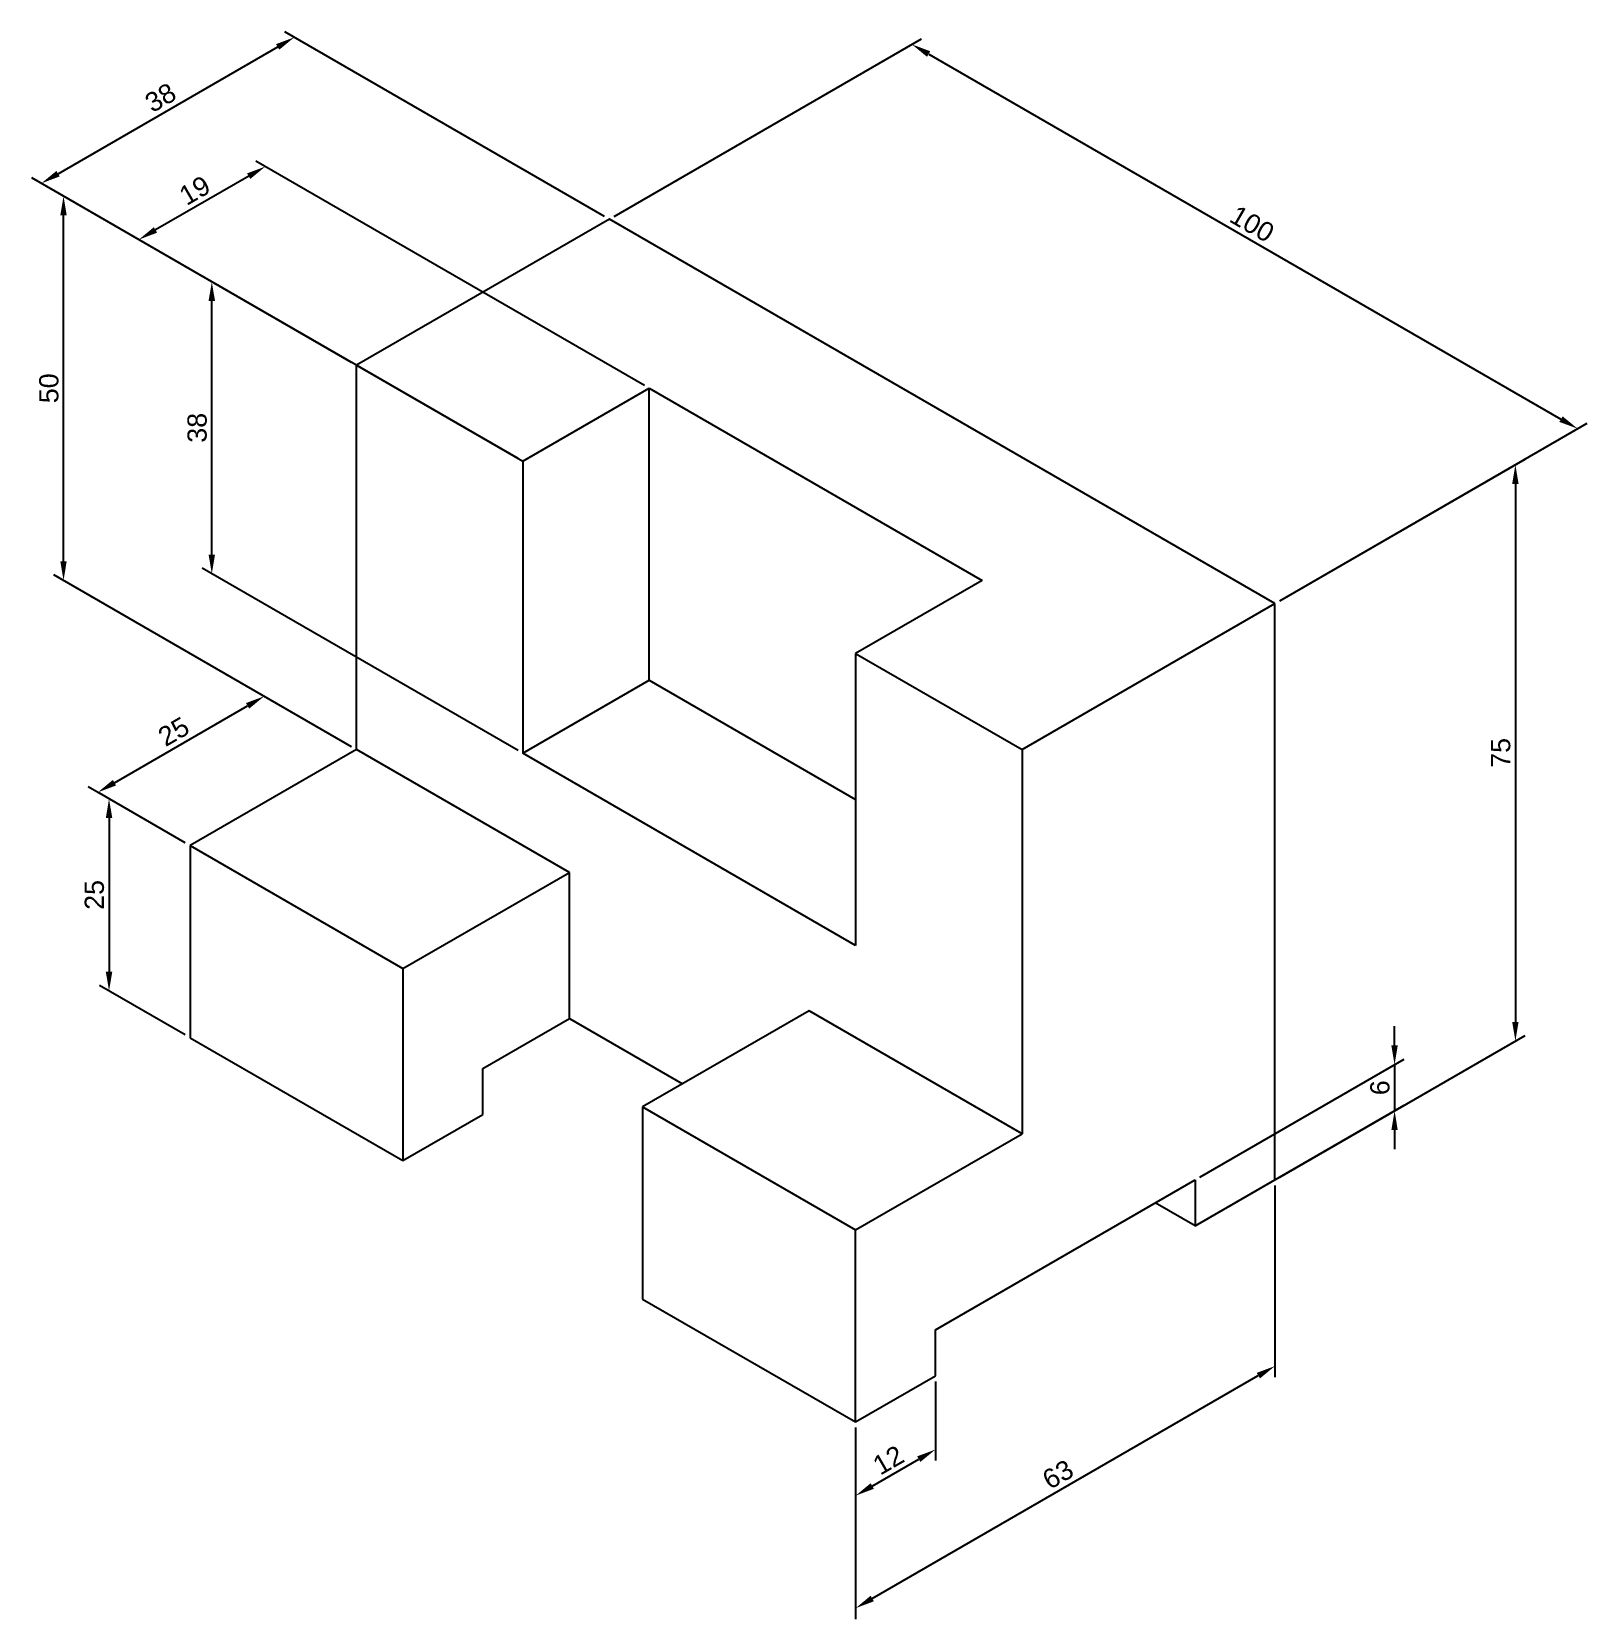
# Model space of a CAD drawing. Header units: millimetres. Extents: x 1556 to 1758, y 507 to 714.
import ezdxf

# ---------------------------------------------------------------- set-up
doc = ezdxf.new("R2010")
doc.units = ezdxf.units.MM
doc.styles.get("Standard").update_dxf_attribs({"font": 'arial.ttf'})
doc.dimstyles.new('ISO-25', dxfattribs={"dimtxt": 2.5, "dimasz": 2.5, "dimexe": 1.25, "dimexo": 0.625, "dimtad": 1, "dimtxsty": 'Standard', "dimcen": 2.5, "dimadec": 0, "dimazin": 0, "dimtfac": 1, "dimtmove": 0, "dimatfit": 3, "dimfxl": 1, "dimarcsym": 0})

# ---------------------------------------------------------------- blocks, each defined once
blk = doc.blocks.new('*D15')
at = {"color": 0, "lineweight": -2, "transparency": 16777216}
for p, q in [((1576.03, 608.16), (1564.87, 614.61)), ((1566.12, 611.38), (1566.12, 591.38)), ((1576.03, 583.16), (1564.87, 589.61))]:
    blk.add_line(p, q, dxfattribs=at)
at = {"color": 0, "transparency": 16777216}
for points in [[(1565.7, 611.38), (1566.54, 611.38), (1566.12, 613.88)], [(1565.7, 591.38), (1566.54, 591.38), (1566.12, 588.88)]]:
    blk.add_solid(points, dxfattribs=at)
at = {"layer": 'Defpoints', "color": 0, "transparency": 16777216}
for p in [(1576.65, 607.8), (1566.12, 588.88), (1576.65, 582.8)]:
    blk.add_point(p, dxfattribs=at)
at = {"color": 0, "transparency": 16777216, "insert": (1564.22, 601.38), "char_height": 2.5, "attachment_point": 5, "rotation": 90}
blk.add_mtext('25', dxfattribs=at)
blk = doc.blocks.new('*D16')
at = {"color": 0, "lineweight": -2, "transparency": 16777216}
for p, q in [((1597.68, 620.66), (1585.06, 627.95)), ((1566.82, 615.98), (1584.14, 625.98)), ((1576.03, 608.16), (1563.41, 615.45))]:
    blk.add_line(p, q, dxfattribs=at)
at = {"color": 0, "transparency": 16777216}
for points in [[(1583.94, 626.34), (1584.35, 625.62), (1586.31, 627.23)], [(1566.62, 616.34), (1567.03, 615.62), (1564.66, 614.73)]]:
    blk.add_solid(points, dxfattribs=at)
at = {"layer": 'Defpoints', "color": 0, "transparency": 16777216}
for p in [(1586.31, 627.23), (1598.3, 620.3), (1576.65, 607.8)]:
    blk.add_point(p, dxfattribs=at)
at = {"color": 0, "transparency": 16777216, "insert": (1574.53, 622.63), "char_height": 2.5, "attachment_point": 5, "rotation": 30}
blk.add_mtext('25', dxfattribs=at)
blk = doc.blocks.new('*D17')
at = {"color": 0, "lineweight": -2, "transparency": 16777216}
for p, q in [((1619.33, 658.16), (1578.24, 681.89)), ((1579.49, 645.66), (1579.49, 678.66)), ((1619.33, 620.16), (1578.24, 643.89))]:
    blk.add_line(p, q, dxfattribs=at)
at = {"color": 0, "transparency": 16777216}
for points in [[(1579.07, 678.66), (1579.91, 678.66), (1579.49, 681.16)], [(1579.07, 645.66), (1579.91, 645.66), (1579.49, 643.16)]]:
    blk.add_solid(points, dxfattribs=at)
at = {"layer": 'Defpoints', "color": 0, "transparency": 16777216}
for p in [(1579.49, 681.16), (1619.95, 657.8), (1619.95, 619.8)]:
    blk.add_point(p, dxfattribs=at)
at = {"color": 0, "transparency": 16777216, "insert": (1577.59, 662.16), "char_height": 2.5, "attachment_point": 5, "rotation": 90}
blk.add_mtext('38', dxfattribs=at)
blk = doc.blocks.new('*D18')
at = {"color": 0, "lineweight": -2, "transparency": 16777216}
for p, q in [((1597.68, 670.66), (1558.95, 693.03)), ((1560.2, 644.8), (1560.2, 689.8)), ((1597.68, 620.66), (1558.95, 643.03))]:
    blk.add_line(p, q, dxfattribs=at)
at = {"color": 0, "transparency": 16777216}
for points in [[(1559.78, 689.8), (1560.61, 689.8), (1560.2, 692.3)], [(1559.78, 644.8), (1560.61, 644.8), (1560.2, 642.3)]]:
    blk.add_solid(points, dxfattribs=at)
at = {"layer": 'Defpoints', "color": 0, "transparency": 16777216}
for p in [(1560.2, 692.3), (1598.3, 670.3), (1598.3, 620.3)]:
    blk.add_point(p, dxfattribs=at)
at = {"color": 0, "transparency": 16777216, "insert": (1558.3, 667.3), "char_height": 2.5, "attachment_point": 5, "rotation": 90}
blk.add_mtext('50', dxfattribs=at)
blk = doc.blocks.new('*D19')
at = {"color": 0, "lineweight": -2, "transparency": 16777216}
for p, q in [((1631.84, 689.66), (1671.84, 712.76)), ((1672.76, 710.79), (1755.03, 663.29)), ((1718.44, 639.66), (1758.45, 662.76))]:
    blk.add_line(p, q, dxfattribs=at)
at = {"color": 0, "transparency": 16777216}
for points in [[(1672.97, 711.15), (1672.55, 710.43), (1670.59, 712.04)], [(1755.24, 663.65), (1754.82, 662.93), (1757.2, 662.04)]]:
    blk.add_solid(points, dxfattribs=at)
at = {"layer": 'Defpoints', "color": 0, "transparency": 16777216}
for p in [(1631.21, 689.3), (1757.2, 662.04), (1717.82, 639.3)]:
    blk.add_point(p, dxfattribs=at)
at = {"color": 0, "transparency": 16777216, "insert": (1714.85, 688.69), "char_height": 2.5, "attachment_point": 5, "rotation": 330}
blk.add_mtext('100', dxfattribs=at)
blk = doc.blocks.new('*D20')
at = {"color": 0, "lineweight": -2, "transparency": 16777216}
for p, q in [((1718.44, 639.66), (1750.35, 658.09)), ((1749.1, 654.86), (1749.1, 584.86)), ((1718.44, 564.66), (1750.35, 583.09))]:
    blk.add_line(p, q, dxfattribs=at)
at = {"color": 0, "transparency": 16777216}
for points in [[(1748.68, 654.86), (1749.51, 654.86), (1749.1, 657.36)], [(1748.68, 584.86), (1749.51, 584.86), (1749.1, 582.36)]]:
    blk.add_solid(points, dxfattribs=at)
at = {"layer": 'Defpoints', "color": 0, "transparency": 16777216}
for p in [(1717.82, 639.3), (1749.1, 582.36), (1717.82, 564.3)]:
    blk.add_point(p, dxfattribs=at)
at = {"color": 0, "transparency": 16777216, "insert": (1747.2, 619.86), "char_height": 2.5, "attachment_point": 5, "rotation": 90}
blk.add_mtext('75', dxfattribs=at)
blk = doc.blocks.new('*D21')
at = {"color": 0, "lineweight": -2, "transparency": 16777216}
for p, q in [((1733.38, 581.79), (1733.38, 584.29)), ((1708.05, 564.66), (1734.63, 580.01)), ((1733.38, 579.29), (1733.38, 573.29)), ((1708.05, 558.66), (1734.63, 574.01)), ((1733.38, 570.79), (1733.38, 568.29))]:
    blk.add_line(p, q, dxfattribs=at)
at = {"color": 0, "transparency": 16777216}
for points in [[(1732.96, 581.79), (1733.79, 581.79), (1733.38, 579.29)], [(1732.96, 570.79), (1733.79, 570.79), (1733.38, 573.29)]]:
    blk.add_solid(points, dxfattribs=at)
at = {"layer": 'Defpoints', "color": 0, "transparency": 16777216}
for p in [(1733.38, 573.29), (1707.42, 564.3), (1707.42, 558.3)]:
    blk.add_point(p, dxfattribs=at)
at = {"color": 0, "transparency": 16777216, "insert": (1731.48, 576.29), "char_height": 2.5, "attachment_point": 5, "rotation": 90}
blk.add_mtext('6', dxfattribs=at)
blk = doc.blocks.new('*D22')
at = {"color": 0, "lineweight": -2, "transparency": 16777216}
for p, q in [((1673.65, 538.08), (1673.65, 527.78)), ((1663.26, 532.08), (1663.26, 521.78)), ((1665.42, 524.47), (1671.48, 527.97))]:
    blk.add_line(p, q, dxfattribs=at)
at = {"color": 0, "transparency": 16777216}
for points in [[(1671.27, 528.33), (1671.69, 527.61), (1673.65, 529.22)], [(1665.21, 524.83), (1665.63, 524.11), (1663.26, 523.22)]]:
    blk.add_solid(points, dxfattribs=at)
at = {"layer": 'Defpoints', "color": 0, "transparency": 16777216}
for p in [(1673.65, 538.8), (1663.26, 532.8), (1673.65, 529.22)]:
    blk.add_point(p, dxfattribs=at)
at = {"color": 0, "transparency": 16777216, "insert": (1667.51, 527.85), "char_height": 2.5, "attachment_point": 5, "rotation": 30}
blk.add_mtext('12', dxfattribs=at)
blk = doc.blocks.new('*D13')
at = {"color": 0, "lineweight": -2, "transparency": 16777216}
for p, q in [((1717.82, 563.58), (1717.82, 538.63)), ((1665.42, 509.83), (1715.65, 538.83)), ((1663.26, 532.08), (1663.26, 507.13))]:
    blk.add_line(p, q, dxfattribs=at)
at = {"color": 0, "transparency": 16777216}
for points in [[(1715.44, 539.19), (1715.86, 538.47), (1717.82, 540.08)], [(1665.21, 510.19), (1665.63, 509.47), (1663.26, 508.58)]]:
    blk.add_solid(points, dxfattribs=at)
at = {"layer": 'Defpoints', "color": 0, "transparency": 16777216}
for p in [(1717.82, 564.3), (1717.82, 540.08), (1663.26, 532.8)]:
    blk.add_point(p, dxfattribs=at)
at = {"color": 0, "transparency": 16777216, "insert": (1689.58, 525.98), "char_height": 2.5, "attachment_point": 5, "rotation": 30}
blk.add_mtext('63', dxfattribs=at)
blk = doc.blocks.new('*D23')
at = {"color": 0, "lineweight": -2, "transparency": 16777216}
for p, q in [((1635.78, 667.66), (1585.2, 696.87)), ((1584.29, 694.9), (1572.16, 687.9)), ((1619.33, 658.16), (1568.75, 687.37))]:
    blk.add_line(p, q, dxfattribs=at)
at = {"color": 0, "transparency": 16777216}
for points in [[(1584.08, 695.26), (1584.5, 694.54), (1586.45, 696.15)], [(1571.95, 688.26), (1572.37, 687.54), (1570, 686.65)]]:
    blk.add_solid(points, dxfattribs=at)
at = {"layer": 'Defpoints', "color": 0, "transparency": 16777216}
for p in [(1570, 686.65), (1636.41, 667.3), (1619.95, 657.8)]:
    blk.add_point(p, dxfattribs=at)
at = {"color": 0, "transparency": 16777216, "insert": (1577.27, 693.04), "char_height": 2.5, "attachment_point": 5, "rotation": 30}
blk.add_mtext('19', dxfattribs=at)
blk = doc.blocks.new('*D14')
at = {"color": 0, "lineweight": -2, "transparency": 16777216}
for p, q in [((1630.59, 689.66), (1588.97, 713.69)), ((1559.48, 695.22), (1588.06, 711.72)), ((1597.68, 670.66), (1556.06, 694.69))]:
    blk.add_line(p, q, dxfattribs=at)
at = {"color": 0, "transparency": 16777216}
for points in [[(1587.85, 712.08), (1588.27, 711.36), (1590.22, 712.97)], [(1559.27, 695.58), (1559.69, 694.86), (1557.31, 693.97)]]:
    blk.add_solid(points, dxfattribs=at)
at = {"layer": 'Defpoints', "color": 0, "transparency": 16777216}
for p in [(1590.22, 712.97), (1631.21, 689.3), (1598.3, 670.3)]:
    blk.add_point(p, dxfattribs=at)
at = {"color": 0, "transparency": 16777216, "insert": (1572.82, 705.12), "char_height": 2.5, "attachment_point": 5, "rotation": 30}
blk.add_mtext('38', dxfattribs=at)

msp = doc.modelspace()

# ---------------------------------------------------------------- linework, layer by layer
for p, q in [((1631.213, 689.303), (1598.304, 670.303)), ((1717.815, 639.303), (1631.213, 689.303)), ((1598.304, 620.303), (1598.304, 670.303)), ((1598.304, 670.303), (1619.955, 657.803)), ((1619.955, 657.803), (1636.409, 667.303)), ((1636.409, 667.303), (1679.71, 642.303)), ((1636.409, 629.303), (1636.409, 667.303)), ((1619.955, 657.803), (1619.955, 619.803)), ((1679.71, 642.303), (1663.256, 632.803)), ((1684.906, 620.303), (1717.815, 639.303)), ((1717.815, 564.303), (1717.815, 639.303)), ((1663.256, 632.803), (1684.906, 620.303)), ((1663.256, 632.803), (1663.256, 594.803)), ((1619.955, 619.803), (1636.409, 629.303)), ((1636.409, 629.303), (1663.256, 613.803)), ((1598.304, 620.303), (1576.653, 607.803)), ((1626.017, 604.303), (1598.304, 620.303)), ((1663.256, 594.803), (1619.955, 619.803)), ((1684.906, 620.303), (1684.906, 570.303)), ((1576.653, 607.803), (1576.653, 582.803)), ((1576.653, 607.803), (1604.366, 591.803)), ((1604.366, 591.803), (1626.017, 604.303)), ((1626.017, 585.303), (1626.017, 604.303)), ((1604.366, 591.803), (1604.366, 566.803)), ((1614.758, 578.803), (1626.017, 585.303)), ((1626.017, 585.303), (1640.739, 576.803)), ((1657.194, 586.303), (1635.543, 573.803)), ((1684.906, 570.303), (1657.194, 586.303)), ((1576.653, 582.803), (1604.366, 566.803)), ((1614.758, 572.803), (1614.758, 578.803)), ((1604.366, 566.803), (1614.758, 572.803)), ((1635.543, 573.803), (1663.256, 557.803)), ((1635.543, 573.803), (1635.543, 548.803)), ((1663.256, 557.803), (1684.906, 570.303)), ((1673.648, 544.803), (1707.423, 564.303)), ((1707.423, 564.303), (1707.423, 558.303)), ((1707.423, 558.303), (1717.815, 564.303)), ((1707.423, 558.303), (1702.227, 561.303)), ((1663.256, 532.803), (1663.256, 557.803)), ((1635.543, 548.803), (1663.256, 532.803)), ((1673.648, 538.803), (1673.648, 544.803)), ((1663.256, 532.803), (1673.648, 538.803))]:
    msp.add_line(p, q)

# ---------------------------------------------------------------- dimensions: what is measured, and where the dimension line sits
for p1, p2, distance, picture, middle in [((1598.304, 670.303), (1631.213, 689.303), 40.99, '*D14', (1572.817, 705.117)), ((1631.213, 689.303), (1717.815, 639.303), 39.382, '*D19', (1714.846, 688.687)), ((1636.409, 667.303), (1619.955, 657.803), -49.957, '*D23', (1577.275, 693.043)), ((1717.815, 639.303), (1717.815, 564.303), 31.282, '*D20', (1747.201, 619.864)), ((1576.653, 607.803), (1598.304, 620.303), 11.994, '*D16', (1574.534, 622.625)), ((1663.256, 532.803), (1717.815, 564.303), -20.98, '*D13', (1689.584, 525.975)), ((1663.256, 532.803), (1673.648, 538.803), -8.301, '*D22', (1667.512, 527.847))]:
    dim = msp.add_aligned_dim(p1=p1, p2=p2, distance=distance, dimstyle='ISO-25')
    dim.commit()
    dim.dimension.update_dxf_attribs({"geometry": picture, "text_midpoint": middle})
for base, p1, p2, picture, middle in [((1560.198, 692.304), (1598.304, 620.303), (1598.304, 670.303), '*D18', (1558.296, 667.304)), ((1579.492, 681.165), (1619.955, 619.803), (1619.955, 657.803), '*D17', (1577.589, 662.165)), ((1566.121, 588.884), (1576.653, 607.803), (1576.653, 582.803), '*D15', (1564.22, 601.384)), ((1733.377, 573.288), (1707.423, 564.303), (1707.423, 558.303), '*D21', (1731.476, 576.288))]:
    dim = msp.add_linear_dim(base=base, p1=p1, p2=p2, angle=90, dimstyle='ISO-25')
    dim.commit()
    dim.dimension.update_dxf_attribs({"geometry": picture, "text_midpoint": middle})

doc.saveas('drawing.dxf')
